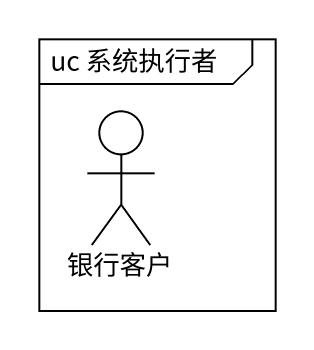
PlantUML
@startuml
mainframe uc 系统执行者
actor 银行客户
@enduml
